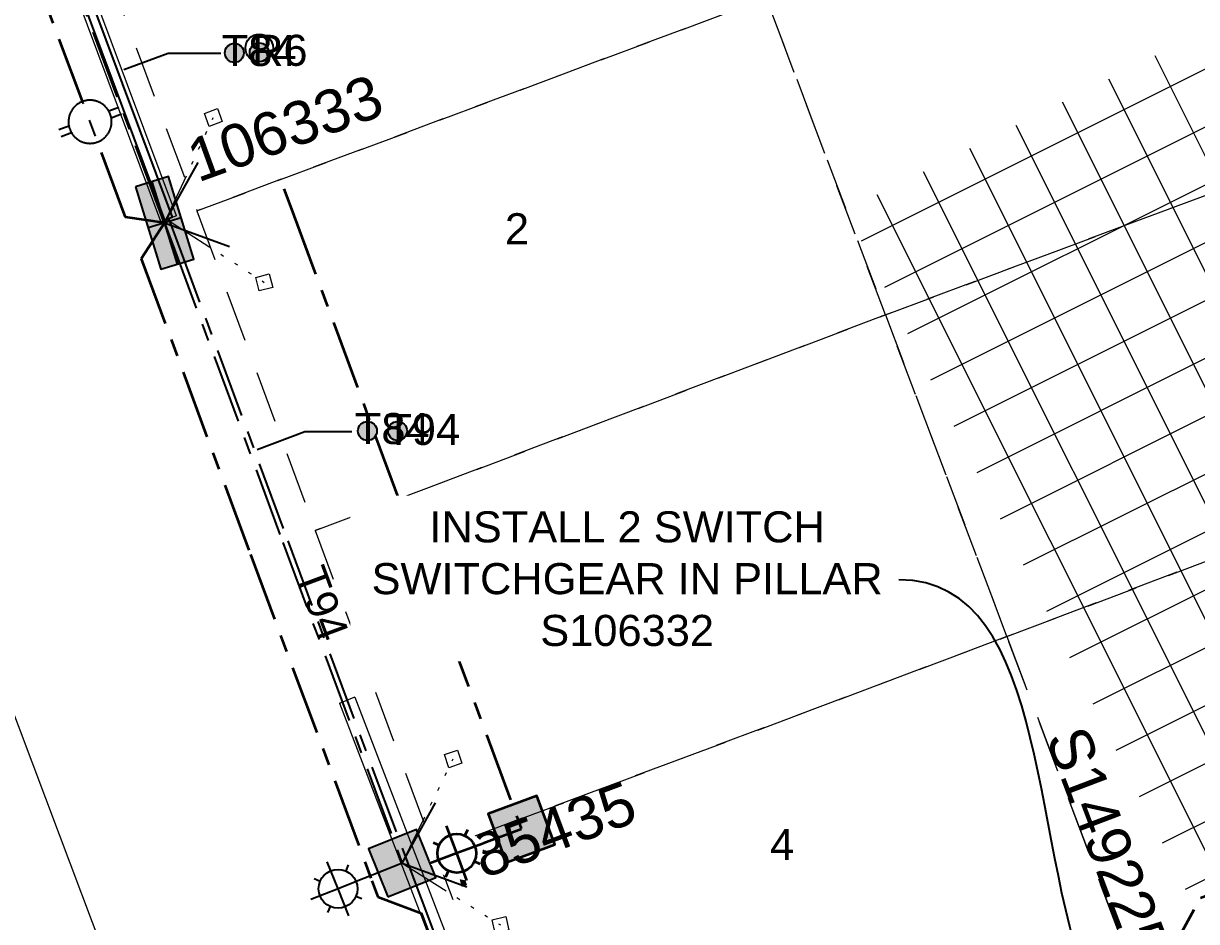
# Model space of a CAD drawing. Header units: metres. Extents: x 310735 to 311241, y 6267063 to 6267603.
# Drawn here: x 310865.8 to 310933.8, y 6267326.9 to 6267378.9 of the extents above; entities that cross this region are included whole.
import ezdxf
from ezdxf import colors
from ezdxf.entities.mleader import LeaderData, LeaderLine
from ezdxf.enums import TextEntityAlignment as Align
from ezdxf.math import Vec2, Vec3

# ---------------------------------------------------------------- set-up
doc = ezdxf.new("R2010")
doc.units = ezdxf.units.M
for name, pattern in [('Cable Exist UG', [7, 4, -1, 1, -1]), ('Dash', [5, 3, -2]), ('IE Trench LV', [6, 4, -2]), ('PHANTOMX2', [6.6, 3, -0.75, 0.2, -0.75, 0.2, -0.75, 0.2, -0.75])]:
    doc.linetypes.add(name, pattern=pattern)
doc.layers.get('0').update_dxf_attribs({"color": 6})
for name, color, linetype, lineweight in [('_User Dimensions', 140, 'Continuous', 13), ('_User Miscellaneous1', 30, 'Continuous', 13), ('_User_LV_Exist', 5, 'Continuous', 35), ('_User_SL_Exist', 4, 'Continuous', 35), ('Cadastre Developer_SP_EXT', 98, 'Continuous', 15), ('Cadastre Land Parcels_SP_EXT', 118, 'Continuous', 15), ('Mains_LV_EXT', 163, 'Continuous', 25), ('Mains_LV_SL_EXT', 135, 'Continuous', 25), ('Services_SP_EXT', 42, 'PHANTOMX2', 20)]:
    doc.layers.add(name, color=color, linetype=linetype, lineweight=lineweight)
doc.layers.add('_User Miscellaneous12', color=252, linetype='Continuous', lineweight=13, plot=False, transparency=0.5)
for name, color, linetype in [('Duct_SP_EXT', 30, 'Continuous'), ('Equip_LV_EXT', 7, 'Continuous'), ('Equip_SP_SL_EXT', 7, 'Continuous'), ('Notes_SP_MISC', 7, 'Continuous'), ('SupportsUG_SP_LV_EXT', 7, 'Continuous'), ('SupportsUG_SP_LV_NEW', 2, 'Continuous'), ('SupportsUG_SP_LV_SL_EXT', 7, 'Continuous'), ('Trench_SP_EXT', 7, 'Continuous')]:
    doc.layers.add(name, color=color, linetype=linetype)
doc.styles.add('COLUMN_LABEL', font='arial.ttf', dxfattribs={"height": 2})
doc.styles.add('iecARIAL', font='arial.ttf', dxfattribs={"height": 2})
doc.styles.add('POLE_LABEL', font='arial.ttf', dxfattribs={"height": 2})
doc.styles.add('SL_LABEL', font='arial.ttf', dxfattribs={"height": 2})
doc.styles.get("Standard").update_dxf_attribs({"font": 'arial.ttf'})
doc.dimstyles.new('1.8mm_1_1000', dxfattribs={"dimtxt": 1.8, "dimasz": 2, "dimexe": 1, "dimexo": 3, "dimgap": 0.5, "dimtad": 0, "dimtoh": 1, "dimlfac": -1, "dimzin": 12, "dimdsep": 46, "dimtxsty": 'Standard', "dimcen": 1, "dimclrd": 256, "dimclre": 256, "dimclrt": 256, "dimazin": 3, "dimtfac": 1, "dimtmove": 0, "dimatfit": 3, "dimfxl": 1, "dimtolj": 1, "dimtzin": 0, "dimlwd": -1, "dimlwe": -1, "dimarcsym": 0})

# ---------------------------------------------------------------- blocks, each defined once
blk = doc.blocks.new('*U492')
blk.add_hatch(color=256).paths.add_polyline_path([(1.645, -1.339), (1.339, 1.645), (-1.645, 1.339), (-1.339, -1.645)])
blk.add_lwpolyline([(1.339, 1.645), (-1.645, 1.339), (-1.339, -1.645), (1.645, -1.339)], close=True)
at = {"flags": 9}
for tag, p in [('NOTES', (-1.813, 2)), ('STREETNAME', (-1.813, 1.6)), ('LOCATION', (-1.813, 1.4)), ('SUBURB', (-1.813, 1.8)), ('OWNED_BY', (-1.813, 0.6)), ('LEGEND', (-1.813, 1.2)), ('USAGE', (-1.813, 1)), ('STATE', (-1.813, 0.8)), ('COLUMN_TYPE', (-1.813, 0.4))]:
    blk.add_attdef(tag, text='', height=0.2, rotation=180, dxfattribs=at).set_placement(p, align=Align.MIDDLE_LEFT)
at = {"flags": 1}
blk.add_attdef('Z', (-1.813, 2.351), '', height=0.2, rotation=180, dxfattribs=at)
at = {"flags": 9}
for tag, style, p in [('STRUCTURE_PLANT_NUMBER', 'POLE_LABEL', (-1.813, -0.031)), ('STREET_CODE', 'COLUMN_LABEL', (-1.813, 0.2))]:
    blk.add_attdef(tag, text='', height=0.2, rotation=180, dxfattribs=dict(at, style=style)).set_placement(p, align=Align.MIDDLE_LEFT)
at = {"style": 'COLUMN_LABEL', "width": 0.9, "flags": 8}
blk.add_attdef('ASSET_NUM', text='', height=2, rotation=270, dxfattribs=at).set_placement((2, -4), align=Align.MIDDLE_LEFT)
blk = doc.blocks.new('PILLAR_EXT')
blk.add_hatch(color=256).paths.add_polyline_path([(-2.5, 1), (-2.5, -1), (2.5, -1), (2.5, 1)])
for p, q in [((0, 1), (0, -1)), ((-2.5, 0), (2.5, 0))]:
    blk.add_line(p, q)
at = {"ltscale": 10}
blk.add_line((2.5, 0), (-2.5, 0), dxfattribs=at)
blk.add_lwpolyline([(-2.5, -1), (-1.25, -1), (1.25, -1), (2.5, -1), (2.5, 1), (-2.5, 1)], close=True)
at = {"width": 0.9, "flags": 8}
blk.add_attdef('ASSET_NUM', text='', height=2, rotation=90, dxfattribs=at).set_placement((-2, 4), align=Align.MIDDLE_LEFT)
for tag, p, flags in [('OWNED_BY', (0, -0.2), 9), ('STATE', (0, -0.4), 9), ('SUPPORT_TYPE', (0, -0.6), 9), ('USAGE', (0, -0.8), 9), ('LEGEND', (0, -1), 9), ('LOCATION', (0, -1.2), 9), ('NOTES', (0, -1.4), 9), ('STREETNAME', (0, -1.8), 9), ('SUBURB', (0, -2), 1), ('PARENT', (0, -1.6), 9)]:
    blk.add_attdef(tag, p, '', height=0.2, dxfattribs=dict(flags=flags))
blk = doc.blocks.new('DUCT_EXT')
blk.add_circle((0, 0.8), 0.8)
at = {"flags": 1}
blk.add_attdef('Z', (0, 0), '', height=0.2, dxfattribs=at)
at = {"flags": 9}
for tag, p in [('DUCT_CODE', (0, 0)), ('XSECT_TYPE', (0, -0.2)), ('STATE', (0, -0.6)), ('FB_REFERENCE', (0, -0.4)), ('NOTES', (0, -0.8))]:
    blk.add_attdef(tag, text='', height=0.2, dxfattribs=at).set_placement(p, align=Align.MIDDLE_LEFT)
blk = doc.blocks.new('*U491')
at = {"flags": 9}
for tag, p in [('LRATECODE', (-7.4, 0)), ('LOUTREACHVOCAB', (-7.2, 0)), ('LOUTREACH', (-7, 0)), ('LANTNUMBER', (-6.6, 0)), ('LNEW', (-6.4, 0)), ('LMASTVOCAB', (-6.2, 0)), ('LMAST', (-6, 0)), ('LLAMPVOCAB', (-5.8, 0)), ('OWNED_BY', (-1.8, 0)), ('ORIENTATION', (-1.6, 0)), ('OPERATING_VOLTAGE', (-1.4, 0)), ('NO_PHASES', (-1.2, 0)), ('LANTERN_TYPE', (-1, 0)), ('LANTERN_PURPOSE', (-0.8, 0)), ('CONTROL_TYPE', (-0.6, 0)), ('CONSTRUCTED_VOLTAGE', (-0.4, 0))]:
    blk.add_attdef(tag, text='', height=0.001, rotation=270, dxfattribs=at).set_placement(p, align=Align.MIDDLE_LEFT)
at = {"style": 'SL_LABEL', "flags": 9}
blk.add_attdef('STREET_CODE', text='', height=0.001, rotation=270, dxfattribs=at).set_placement((0.001, 0), align=Align.MIDDLE_LEFT)
at = {"flags": 1}
blk.add_attdef('Z', (0, 0), '', height=0.001, rotation=270, dxfattribs=at)
at = {"width": 0.9}
blk.add_attdef('LNUMBER', text='', height=1, rotation=201.74583, dxfattribs=at).set_placement((-6.872, -1.665), align=Align.MIDDLE_LEFT)
at = {"flags": 9}
for tag, p in [('LREMOVE', (0, -7.6)), ('LREPLACE', (0, -7.8)), ('LTYPE', (0, -8)), ('LTYPEVOCAB', (0, -8.2)), ('LEGEND', (0, -8.4)), ('SUBURB', (0, -8.6)), ('STREETNAME', (0, -8.8)), ('LOCATION', (0, -9)), ('NOTES', (0, -9.2)), ('MAINTAINED_BY', (0, -9.863))]:
    blk.add_attdef(tag, text='', height=0.001, dxfattribs=at).set_placement(p, align=Align.MIDDLE_LEFT)
blk.add_attdef('OPERATED_BY', (0, -9.607), '', height=0.001, dxfattribs=at)
blk.add_wipeout([(-5.283, -2.107), (-5.093, -0.89), (-4.341, 0.085), (-3.123, -0.104), (-2.148, -0.857), (-2.337, -2.074), (-3.09, -3.049), (-4.308, -2.86)])
for p, q in [((-3.715, -1.482), (-4.341, 0.085)), ((0, 0), (-3.715, -1.482)), ((-3.123, -0.104), (-3.271, -0.448)), ((-5.093, -0.89), (-4.749, -1.038)), ((-3.715, -1.482), (-5.283, -2.107)), ((-3.09, -3.049), (-3.715, -1.482)), ((-2.337, -2.074), (-2.682, -1.926)), ((-4.308, -2.86), (-4.16, -2.516))]:
    blk.add_line(p, q)
blk.add_circle((-3.715, -1.482), 1.125)
for tag, p in [('LLAMP', (-5.6, 0)), ('LEXIST', (-5.4, 0)), ('LCHARGE3PERCENT', (-5.2, 0)), ('LCHARGE3', (-5, 0)), ('LCHARGE2PERCENT', (-4.8, 0)), ('LCHARGE2', (-4.6, 0)), ('LCHARGE1PERCENT', (-4.4, 0)), ('LCHARGE1', (-4.2, 0)), ('LCATEGORY', (-4, 0)), ('LBRACKETVOCAB', (-3.8, 0)), ('LBRACKET', (-3.6, 0)), ('LKINGHEIGHT', (-3.4, 0)), ('CREPLACE', (-3.2, 0)), ('CREMOVE', (-3, 0)), ('CNUMBER', (-2.8, 0)), ('CNEW', (-2.6, 0)), ('CEXIST', (-2.4, 0)), ('USAGE', (-2.2, 0)), ('STATE', (-2, 0))]:
    blk.add_attdef(tag, text='', height=0.001, rotation=270, dxfattribs=at).set_placement(p, align=Align.MIDDLE_LEFT)
blk = doc.blocks.new('CCP_EXT')
at = {"flags": 9}
for tag, p in [('USAGE', (0, -1.2)), ('LEGEND', (0, -1.4)), ('STATE', (0, -1.8)), ('LIFE_SUPPORT', (0, -1.6)), ('NOTES', (0, -2))]:
    blk.add_attdef(tag, text='', height=0.2, dxfattribs=at).set_placement(p, align=Align.MIDDLE_LEFT)
blk.add_wipeout([(0, 0.566), (0.566, 0), (0, -0.566), (-0.566, 0)])
blk.add_lwpolyline([(-0.566, 0), (0, 0.566), (0.566, 0), (0, -0.566), (-0.566, 0)])
at = {"flags": 1}
blk.add_attdef('Z', (0, 0), '', height=0.2, dxfattribs=at)
at = {"flags": 9}
for tag, p in [('CCP_TYPE', (0, 0)), ('OPERATING_VOLTAGE', (0, -0.6)), ('CONSTRUCTED_VOLTAGE', (0, -0.2)), ('NO_PHASES', (0, -0.4)), ('ORIENTATION', (0, -0.8)), ('OWNED_BY', (0, -1))]:
    blk.add_attdef(tag, text='', height=0.2, dxfattribs=at).set_placement(p, align=Align.MIDDLE_LEFT)
blk = doc.blocks.new('LV_UG_LINKS_OPEN_EXT')
at = {"layer": 'Equip_LV_EXT'}
for tag, height, flags, p in [('CONSTRUCTED_VOLTAGE', 0.167, 9, (3.167, -1.833)), ('NO_PHASES', 0.167, 9, (3.167, -2)), ('OPERATING_VOLTAGE', 0.2, 9, (3, -2.6)), ('ORIENTATION', 0.2, 9, (3, -2.8)), ('STATE', 0.2, 9, (3, -3)), ('SWITCH_TYPE', 0.2, 9, (3, -3.2)), ('USAGE', 0.2, 9, (3, -3.4)), ('OWNED_BY', 0.2, 9, (3, -3.8)), ('OPERATED_BY', 0.2, 9, (3, -4)), ('NOTES', 0.2, 9, (3, -3.6)), ('TYPE', 0.2, 9, (3, -4.6)), ('Z', 0.2, 1, (3, -4.8)), ('MAINTAINED_BY', 0.2, 9, (3, -4.2)), ('NUMBER_OF_PHASES', 0.2, 9, (3, -4.4))]:
    blk.add_attdef(tag, text='', height=height, dxfattribs=dict(at, flags=flags)).set_placement(p, align=Align.MIDDLE_LEFT)
blk.add_wipeout([(4, 1.25), (3.969, 1.25), (3.939, 1.248), (3.908, 1.247), (3.877, 1.244), (3.847, 1.241), (3.817, 1.236), (3.786, 1.232), (3.756, 1.226), (3.726, 1.22), (3.696, 1.213), (3.667, 1.205), (3.637, 1.196), (3.608, 1.187), (3.579, 1.177), (3.55, 1.166), (3.522, 1.155), (3.493, 1.143), (3.466, 1.13), (3.438, 1.117), (3.411, 1.102), (3.384, 1.088), (3.357, 1.072), (3.331, 1.056), (3.306, 1.039), (3.28, 1.022), (3.255, 1.004), (3.231, 0.985), (3.207, 0.966), (3.184, 0.947), (3.161, 0.926), (3.138, 0.905), (3.116, 0.884), (3.095, 0.862), (3.074, 0.839), (3.053, 0.816), (3.034, 0.793), (3.015, 0.769), (2.996, 0.745), (2.978, 0.72), (2.961, 0.694), (2.944, 0.669), (2.928, 0.643), (2.912, 0.616), (2.898, 0.589), (2.883, 0.562), (2.87, 0.534), (2.857, 0.507), (2.845, 0.478), (2.834, 0.45), (2.823, 0.421), (2.813, 0.392), (2.804, 0.363), (2.795, 0.333), (2.787, 0.304), (2.78, 0.274), (2.774, 0.244), (2.768, 0.214), (2.764, 0.183), (2.759, 0.153), (2.756, 0.123), (2.753, 0.092), (2.752, 0.061), (2.75, 0.031), (2.75, 0), (2.75, -0.031), (2.752, -0.061), (2.753, -0.092), (2.756, -0.123), (2.759, -0.153), (2.764, -0.183), (2.768, -0.214), (2.774, -0.244), (2.78, -0.274), (2.787, -0.304), (2.795, -0.333), (2.804, -0.363), (2.813, -0.392), (2.823, -0.421), (2.834, -0.45), (2.845, -0.478), (2.857, -0.507), (2.87, -0.534), (2.883, -0.562), (2.898, -0.589), (2.912, -0.616), (2.928, -0.643), (2.944, -0.669), (2.961, -0.694), (2.978, -0.72), (2.996, -0.745), (3.015, -0.769), (3.034, -0.793), (3.053, -0.816), (3.074, -0.839), (3.095, -0.862), (3.116, -0.884), (3.138, -0.905), (3.161, -0.926), (3.184, -0.947), (3.207, -0.966), (3.231, -0.985), (3.255, -1.004), (3.28, -1.022), (3.306, -1.039), (3.331, -1.056), (3.357, -1.072), (3.384, -1.088), (3.411, -1.102), (3.438, -1.117), (3.466, -1.13), (3.493, -1.143), (3.522, -1.155), (3.55, -1.166), (3.579, -1.177), (3.608, -1.187), (3.637, -1.196), (3.667, -1.205), (3.696, -1.213), (3.726, -1.22), (3.756, -1.226), (3.786, -1.232), (3.817, -1.236), (3.847, -1.241), (3.877, -1.244), (3.908, -1.247), (3.939, -1.248), (3.969, -1.25), (4, -1.25), (4.031, -1.25), (4.061, -1.248), (4.092, -1.247), (4.123, -1.244), (4.153, -1.241), (4.183, -1.236), (4.214, -1.232), (4.244, -1.226), (4.274, -1.22), (4.304, -1.213), (4.333, -1.205), (4.363, -1.196), (4.392, -1.187), (4.421, -1.177), (4.45, -1.166), (4.478, -1.155), (4.507, -1.143), (4.534, -1.13), (4.562, -1.117), (4.589, -1.102), (4.616, -1.088), (4.643, -1.072), (4.669, -1.056), (4.694, -1.039), (4.72, -1.022), (4.745, -1.004), (4.769, -0.985), (4.793, -0.966), (4.816, -0.947), (4.839, -0.926), (4.862, -0.905), (4.884, -0.884), (4.905, -0.862), (4.926, -0.839), (4.947, -0.816), (4.966, -0.793), (4.985, -0.769), (5.004, -0.745), (5.022, -0.72), (5.039, -0.694), (5.056, -0.669), (5.072, -0.643), (5.088, -0.616), (5.102, -0.589), (5.117, -0.562), (5.13, -0.534), (5.143, -0.507), (5.155, -0.478), (5.166, -0.45), (5.177, -0.421), (5.187, -0.392), (5.196, -0.363), (5.205, -0.333), (5.213, -0.304), (5.22, -0.274), (5.226, -0.244), (5.232, -0.214), (5.236, -0.183), (5.241, -0.153), (5.244, -0.123), (5.247, -0.092), (5.248, -0.061), (5.25, -0.031), (5.25, 0), (5.25, 0.031), (5.248, 0.061), (5.247, 0.092), (5.244, 0.123), (5.241, 0.153), (5.236, 0.183), (5.232, 0.214), (5.226, 0.244), (5.22, 0.274), (5.213, 0.304), (5.205, 0.333), (5.196, 0.363), (5.187, 0.392), (5.177, 0.421), (5.166, 0.45), (5.155, 0.478), (5.143, 0.507), (5.13, 0.534), (5.117, 0.562), (5.102, 0.589), (5.088, 0.616), (5.072, 0.643), (5.056, 0.669), (5.039, 0.694), (5.022, 0.72), (5.004, 0.745), (4.985, 0.769), (4.966, 0.793), (4.947, 0.816), (4.926, 0.839), (4.905, 0.862), (4.884, 0.884), (4.862, 0.905), (4.839, 0.926), (4.816, 0.947), (4.793, 0.966), (4.769, 0.985), (4.745, 1.004), (4.72, 1.022), (4.694, 1.039), (4.669, 1.056), (4.643, 1.072), (4.616, 1.088), (4.589, 1.102), (4.562, 1.117), (4.534, 1.13), (4.507, 1.143), (4.478, 1.155), (4.45, 1.166), (4.421, 1.177), (4.392, 1.187), (4.363, 1.196), (4.333, 1.205), (4.304, 1.213), (4.274, 1.22), (4.244, 1.226), (4.214, 1.232), (4.183, 1.236), (4.153, 1.241), (4.123, 1.244), (4.092, 1.247), (4.061, 1.248), (4.031, 1.25)]).dxf.layer = 'Equip_LV_EXT'
for p, q in [((3.792, 1.863), (3.792, 1.232)), ((4.208, 1.863), (4.208, 1.232)), ((3.792, -1.232), (3.792, -1.863)), ((4.208, -1.232), (4.208, -1.863))]:
    blk.add_line(p, q, dxfattribs=at)
at = {"layer": 'Equip_LV_EXT', "flags": 128}
blk.add_lwpolyline([(4, 1.25), (3.969, 1.25), (3.939, 1.248), (3.908, 1.247), (3.877, 1.244), (3.847, 1.241), (3.817, 1.236), (3.786, 1.232), (3.756, 1.226), (3.726, 1.22), (3.696, 1.213), (3.667, 1.205), (3.637, 1.196), (3.608, 1.187), (3.579, 1.177), (3.55, 1.166), (3.522, 1.155), (3.493, 1.143), (3.466, 1.13), (3.438, 1.117), (3.411, 1.102), (3.384, 1.088), (3.357, 1.072), (3.331, 1.056), (3.306, 1.039), (3.28, 1.022), (3.255, 1.004), (3.231, 0.985), (3.207, 0.966), (3.184, 0.947), (3.161, 0.926), (3.138, 0.905), (3.116, 0.884), (3.095, 0.862), (3.074, 0.839), (3.053, 0.816), (3.034, 0.793), (3.015, 0.769), (2.996, 0.745), (2.978, 0.72), (2.961, 0.694), (2.944, 0.669), (2.928, 0.643), (2.912, 0.616), (2.898, 0.589), (2.883, 0.562), (2.87, 0.534), (2.857, 0.507), (2.845, 0.478), (2.834, 0.45), (2.823, 0.421), (2.813, 0.392), (2.804, 0.363), (2.795, 0.333), (2.787, 0.304), (2.78, 0.274), (2.774, 0.244), (2.768, 0.214), (2.764, 0.183), (2.759, 0.153), (2.756, 0.123), (2.753, 0.092), (2.752, 0.061), (2.75, 0.031), (2.75, 0), (2.75, -0.031), (2.752, -0.061), (2.753, -0.092), (2.756, -0.123), (2.759, -0.153), (2.764, -0.183), (2.768, -0.214), (2.774, -0.244), (2.78, -0.274), (2.787, -0.304), (2.795, -0.333), (2.804, -0.363), (2.813, -0.392), (2.823, -0.421), (2.834, -0.45), (2.845, -0.478), (2.857, -0.507), (2.87, -0.534), (2.883, -0.562), (2.898, -0.589), (2.912, -0.616), (2.928, -0.643), (2.944, -0.669), (2.961, -0.694), (2.978, -0.72), (2.996, -0.745), (3.015, -0.769), (3.034, -0.793), (3.053, -0.816), (3.074, -0.839), (3.095, -0.862), (3.116, -0.884), (3.138, -0.905), (3.161, -0.926), (3.184, -0.947), (3.207, -0.966), (3.231, -0.985), (3.255, -1.004), (3.28, -1.022), (3.306, -1.039), (3.331, -1.056), (3.357, -1.072), (3.384, -1.088), (3.411, -1.102), (3.438, -1.117), (3.466, -1.13), (3.493, -1.143), (3.522, -1.155), (3.55, -1.166), (3.579, -1.177), (3.608, -1.187), (3.637, -1.196), (3.667, -1.205), (3.696, -1.213), (3.726, -1.22), (3.756, -1.226), (3.786, -1.232), (3.817, -1.236), (3.847, -1.241), (3.877, -1.244), (3.908, -1.247), (3.939, -1.248), (3.969, -1.25), (4, -1.25), (4.031, -1.25), (4.061, -1.248), (4.092, -1.247), (4.123, -1.244), (4.153, -1.241), (4.183, -1.236), (4.214, -1.232), (4.244, -1.226), (4.274, -1.22), (4.304, -1.213), (4.333, -1.205), (4.363, -1.196), (4.392, -1.187), (4.421, -1.177), (4.45, -1.166), (4.478, -1.155), (4.507, -1.143), (4.534, -1.13), (4.562, -1.117), (4.589, -1.102), (4.616, -1.088), (4.643, -1.072), (4.669, -1.056), (4.694, -1.039), (4.72, -1.022), (4.745, -1.004), (4.769, -0.985), (4.793, -0.966), (4.816, -0.947), (4.839, -0.926), (4.862, -0.905), (4.884, -0.884), (4.905, -0.862), (4.926, -0.839), (4.947, -0.816), (4.966, -0.793), (4.985, -0.769), (5.004, -0.745), (5.022, -0.72), (5.039, -0.694), (5.056, -0.669), (5.072, -0.643), (5.088, -0.616), (5.102, -0.589), (5.117, -0.562), (5.13, -0.534), (5.143, -0.507), (5.155, -0.478), (5.166, -0.45), (5.177, -0.421), (5.187, -0.392), (5.196, -0.363), (5.205, -0.333), (5.213, -0.304), (5.22, -0.274), (5.226, -0.244), (5.232, -0.214), (5.236, -0.183), (5.241, -0.153), (5.244, -0.123), (5.247, -0.092), (5.248, -0.061), (5.25, -0.031), (5.25, 0), (5.25, 0.031), (5.248, 0.061), (5.247, 0.092), (5.244, 0.123), (5.241, 0.153), (5.236, 0.183), (5.232, 0.214), (5.226, 0.244), (5.22, 0.274), (5.213, 0.304), (5.205, 0.333), (5.196, 0.363), (5.187, 0.392), (5.177, 0.421), (5.166, 0.45), (5.155, 0.478), (5.143, 0.507), (5.13, 0.534), (5.117, 0.562), (5.102, 0.589), (5.088, 0.616), (5.072, 0.643), (5.056, 0.669), (5.039, 0.694), (5.022, 0.72), (5.004, 0.745), (4.985, 0.769), (4.966, 0.793), (4.947, 0.816), (4.926, 0.839), (4.905, 0.862), (4.884, 0.884), (4.862, 0.905), (4.839, 0.926), (4.816, 0.947), (4.793, 0.966), (4.769, 0.985), (4.745, 1.004), (4.72, 1.022), (4.694, 1.039), (4.669, 1.056), (4.643, 1.072), (4.616, 1.088), (4.589, 1.102), (4.562, 1.117), (4.534, 1.13), (4.507, 1.143), (4.478, 1.155), (4.45, 1.166), (4.421, 1.177), (4.392, 1.187), (4.363, 1.196), (4.333, 1.205), (4.304, 1.213), (4.274, 1.22), (4.244, 1.226), (4.214, 1.232), (4.183, 1.236), (4.153, 1.241), (4.123, 1.244), (4.092, 1.247), (4.061, 1.248), (4.031, 1.25)], close=True, dxfattribs=at)
at = {"layer": 'Equip_LV_EXT', "flags": 9}
blk.add_attdef('ACTUAL_STATUS', text='', height=0.167, dxfattribs=at).set_placement((3.167, -1.667), align=Align.MIDDLE_LEFT)
blk = doc.blocks.new('CABLE_LARGE_EXT')
h = blk.add_hatch(color=256)
edge = h.paths.add_edge_path()
edge.add_arc((0, 0.55), 0.55, 0, 360)
blk.add_circle((0, 0.55), 0.55)
at = {"flags": 1}
blk.add_attdef('Z', (0, 0), '', height=0.2, dxfattribs=at)
at = {"flags": 9}
for tag, p in [('COND_CODE', (0, 0)), ('XSECT_SIZE', (0, -0.6)), ('STATE', (0, -0.4)), ('FB_REFERENCE', (0, -0.2)), ('NOTES', (0, -0.8))]:
    blk.add_attdef(tag, text='', height=0.2, dxfattribs=at).set_placement(p, align=Align.MIDDLE_LEFT)
blk = doc.blocks.new('SUB GRID')
at = {"transparency": 33554559}
for p, q in [((-48, 50), (-48, -50)), ((-45, 50), (-45, -50)), ((-42, 50), (-42, -50)), ((-39, 50), (-39, -50)), ((-36, 50), (-36, -50)), ((-33, 50), (-33, -50)), ((-30, 50), (-30, -50)), ((-50, 48), (50, 48)), ((-50, 45), (50, 45)), ((-50, 42), (50, 42)), ((-50, 39), (50, 39)), ((-50, 36), (50, 36)), ((-50, 33), (50, 33)), ((-50, 30), (50, 30)), ((-50, 27), (50, 27)), ((-50, 24), (50, 24)), ((-50, 21), (50, 21)), ((-50, 18), (50, 18)), ((-50, 15), (50, 15)), ((-50, 12), (50, 12)), ((-50, 9), (50, 9)), ((-50, 6), (50, 6))]:
    blk.add_line(p, q, dxfattribs=at)
blk = doc.blocks.new('*U371')
blk.add_hatch(color=256).paths.add_polyline_path([(1.613, -1.378), (1.378, 1.613), (-1.613, 1.378), (-1.378, -1.613)])
blk.add_lwpolyline([(1.378, 1.613), (-1.613, 1.378), (-1.378, -1.613), (1.613, -1.378)], close=True)
at = {"flags": 9}
for tag, p in [('NOTES', (-1.813, 2)), ('STREETNAME', (-1.813, 1.6)), ('LOCATION', (-1.813, 1.4)), ('SUBURB', (-1.813, 1.8)), ('OWNED_BY', (-1.813, 0.6)), ('LEGEND', (-1.813, 1.2)), ('USAGE', (-1.813, 1)), ('STATE', (-1.813, 0.8)), ('COLUMN_TYPE', (-1.813, 0.4))]:
    blk.add_attdef(tag, text='', height=0.2, rotation=180, dxfattribs=at).set_placement(p, align=Align.MIDDLE_LEFT)
at = {"flags": 1}
blk.add_attdef('Z', (-1.813, 2.351), '', height=0.2, rotation=180, dxfattribs=at)
at = {"flags": 9}
for tag, style, p in [('STRUCTURE_PLANT_NUMBER', 'POLE_LABEL', (-1.813, -0.031)), ('STREET_CODE', 'COLUMN_LABEL', (-1.813, 0.2))]:
    blk.add_attdef(tag, text='', height=0.2, rotation=180, dxfattribs=dict(at, style=style)).set_placement(p, align=Align.MIDDLE_LEFT)
at = {"style": 'COLUMN_LABEL', "width": 0.9, "flags": 8}
blk.add_attdef('ASSET_NUM', text='', height=2, rotation=270, dxfattribs=at).set_placement((2, -4), align=Align.MIDDLE_LEFT)
blk = doc.blocks.new('*U370')
at = {"flags": 9}
for tag, p in [('LRATECODE', (-7.4, 0)), ('LOUTREACHVOCAB', (-7.2, 0)), ('LOUTREACH', (-7, 0)), ('LANTNUMBER', (-6.6, 0)), ('LNEW', (-6.4, 0)), ('LMASTVOCAB', (-6.2, 0)), ('LMAST', (-6, 0)), ('LLAMPVOCAB', (-5.8, 0)), ('OWNED_BY', (-1.8, 0)), ('ORIENTATION', (-1.6, 0)), ('OPERATING_VOLTAGE', (-1.4, 0)), ('NO_PHASES', (-1.2, 0)), ('LANTERN_TYPE', (-1, 0)), ('LANTERN_PURPOSE', (-0.8, 0)), ('CONTROL_TYPE', (-0.6, 0)), ('CONSTRUCTED_VOLTAGE', (-0.4, 0))]:
    blk.add_attdef(tag, text='', height=0.001, rotation=270, dxfattribs=at).set_placement(p, align=Align.MIDDLE_LEFT)
at = {"style": 'SL_LABEL', "flags": 9}
blk.add_attdef('STREET_CODE', text='', height=0.001, rotation=270, dxfattribs=at).set_placement((0.001, 0), align=Align.MIDDLE_LEFT)
at = {"flags": 1}
blk.add_attdef('Z', (0, 0), '', height=0.001, rotation=270, dxfattribs=at)
at = {"width": 0.9}
blk.add_attdef('LNUMBER', text='', height=1, rotation=200.38785, dxfattribs=at).set_placement((-6.91, -1.501), align=Align.MIDDLE_LEFT)
at = {"flags": 9}
for tag, p in [('LREMOVE', (0, -7.6)), ('LREPLACE', (0, -7.8)), ('LTYPE', (0, -8)), ('LTYPEVOCAB', (0, -8.2)), ('LEGEND', (0, -8.4)), ('SUBURB', (0, -8.6)), ('STREETNAME', (0, -8.8)), ('LOCATION', (0, -9)), ('NOTES', (0, -9.2)), ('MAINTAINED_BY', (0, -9.863))]:
    blk.add_attdef(tag, text='', height=0.001, dxfattribs=at).set_placement(p, align=Align.MIDDLE_LEFT)
blk.add_attdef('OPERATED_BY', (0, -9.607), '', height=0.001, dxfattribs=at)
blk.add_wipeout([(-5.331, -1.981), (-5.113, -0.769), (-4.337, 0.188), (-3.125, -0.03), (-2.168, -0.805), (-2.386, -2.018), (-3.162, -2.975), (-4.374, -2.757)])
for p, q in [((-3.749, -1.393), (-4.337, 0.188)), ((0, 0), (-3.749, -1.393)), ((-3.125, -0.03), (-3.281, -0.371)), ((-5.113, -0.769), (-4.772, -0.925)), ((-3.749, -1.393), (-5.331, -1.981)), ((-3.162, -2.975), (-3.749, -1.393)), ((-2.386, -2.018), (-2.727, -1.862)), ((-4.374, -2.757), (-4.218, -2.416))]:
    blk.add_line(p, q)
blk.add_circle((-3.749, -1.393), 1.125)
for tag, p in [('LLAMP', (-5.6, 0)), ('LEXIST', (-5.4, 0)), ('LCHARGE3PERCENT', (-5.2, 0)), ('LCHARGE3', (-5, 0)), ('LCHARGE2PERCENT', (-4.8, 0)), ('LCHARGE2', (-4.6, 0)), ('LCHARGE1PERCENT', (-4.4, 0)), ('LCHARGE1', (-4.2, 0)), ('LCATEGORY', (-4, 0)), ('LBRACKETVOCAB', (-3.8, 0)), ('LBRACKET', (-3.6, 0)), ('LKINGHEIGHT', (-3.4, 0)), ('CREPLACE', (-3.2, 0)), ('CREMOVE', (-3, 0)), ('CNUMBER', (-2.8, 0)), ('CNEW', (-2.6, 0)), ('CEXIST', (-2.4, 0)), ('USAGE', (-2.2, 0)), ('STATE', (-2, 0))]:
    blk.add_attdef(tag, text='', height=0.001, rotation=270, dxfattribs=at).set_placement(p, align=Align.MIDDLE_LEFT)
blk = doc.blocks.new('*D420')
at = {"layer": '_User Dimensions', "transparency": 16777216}
for p, q in [((310946.976, 6267330.851), (310947.143, 6267330.405)), ((310945.622, 6267328.767), (310942.236, 6267327.497)), ((310932.404, 6267323.808), (310935.789, 6267325.078)), ((310930.013, 6267324.487), (310930.18, 6267324.042))]:
    blk.add_line(p, q, dxfattribs=at)
at = {"layer": '_User Dimensions', "linetype": 'IE Trench LV', "transparency": 16777216}
for points in [[(310945.505, 6267329.079), (310945.739, 6267328.455), (310947.494, 6267329.469)], [(310932.286, 6267324.12), (310932.521, 6267323.496), (310930.531, 6267323.105)]]:
    blk.add_solid(points, dxfattribs=at)
at = {"layer": '_User Dimensions', "linetype": 'IE Trench LV', "transparency": 16777216, "insert": (310939.013, 6267326.287), "char_height": 1.8, "attachment_point": 5, "rotation": 20.56391}
blk.add_mtext('\\A1;18.12', dxfattribs=at)
blk = doc.blocks.new('*U528')
for p, q in [((-2.342, -0.876), (2.342, 0.876)), ((0.35, -0.937), (-0.35, 0.937))]:
    blk.add_line(p, q)
at = {"style": 'iecARIAL', "width": 0.9, "flags": 8}
blk.add_attdef('ASSET_NUM', text='', height=2, dxfattribs=at).set_placement((4, 2), align=Align.MIDDLE_LEFT)
for tag, p, flags in [('SUBURB', (-2, 0), 1), ('STREETNAME', (-1.8, 0), 9), ('PARENT', (-1.6, 0), 9), ('NOTES', (-1.4, 0), 9), ('LOCATION', (-1.2, 0), 9), ('LEGEND', (-1, 0), 9), ('USAGE', (-0.8, 0), 9), ('SUPPORT_TYPE', (-0.6, 0), 9), ('STATE', (-0.4, 0), 9), ('OWNED_BY', (-0.2, 0), 9)]:
    blk.add_attdef(tag, p, '', height=0.2, rotation=270, dxfattribs=dict(flags=flags))
blk.add_wipeout([(-2.692, 0.061), (1.991, 1.812), (2.692, -0.061), (-1.991, -1.812)])
at = {"ltscale": 10}
h = blk.add_hatch(color=256, dxfattribs=at)
h.dxf.hatch_style = 1
h.paths.add_polyline_path([(0.35, -0.937), (-0.35, 0.937), (1.991, 1.812), (2.692, -0.061)])
blk.add_lwpolyline([(-1.991, -1.812), (1.521, -0.499), (-0.821, -1.374), (2.692, -0.061), (1.991, 1.812), (-2.692, 0.061)], close=True)
blk.add_lwpolyline([(0.35, -0.937), (-0.35, 0.937), (1.991, 1.812), (2.692, -0.061)], close=True, dxfattribs=at)

msp = doc.modelspace()

# ---------------------------------------------------------------- linework, layer by layer
at = {"layer": '_User Miscellaneous1'}
for p, q in [((310874.707, 6267367.8), (310869.427, 6267381.946)), ((310873.807, 6267367.464), (310868.484, 6267381.727)), ((310873.807, 6267367.464), (310874.257, 6267367.632)), ((310874.707, 6267367.8), (310874.257, 6267367.632)), ((310884.154, 6267339.556), (310884.602, 6267339.728)), ((310885.05, 6267339.901), (310884.602, 6267339.728))]:
    msp.add_line(p, q, dxfattribs=at)
at = {"layer": '_User_LV_Exist', "linetype": 'Cable Exist UG'}
msp.add_lwpolyline([(310874.026, 6267367.392), (310871.766, 6267367.728), (310871.766, 6267367.728), (310866.696, 6267381.311), (310865.969, 6267388.586), (310868.102, 6267390.259), (310869.426, 6267391.446), (310869.426, 6267391.446), (310870.703, 6267394.322), (310873.017, 6267395.978), (310877.916, 6267397.929), (310877.916, 6267397.929, -0.016826), (310881.828, 6267399.327), (310881.828, 6267399.327), (310882.7, 6267400.45)], format="xyb", dxfattribs=at)
for points in [[(310874.026, 6267367.392), (310873.751, 6267368.131), (310873.751, 6267368.131), (310868.661, 6267381.768), (310868.1, 6267387.374)], [(310874.026, 6267367.392), (310872.662, 6267365.315), (310872.662, 6267365.315), (310879.005, 6267348.177), (310886.039, 6267329.27), (310886.389, 6267328.341), (310888.886, 6267327.391), (310888.886, 6267327.391), (310894.6, 6267312.253), (310901.18, 6267309.543), (310901.504, 6267308.483), (310901.504, 6267308.483), (310929.484, 6267318.835)]]:
    msp.add_lwpolyline(points, dxfattribs=at)
at = {"layer": '_User_SL_Exist', "linetype": 'Cable Exist UG'}
for points in [[(310880.939, 6267369.361), (310881.376, 6267368.179), (310881.376, 6267368.179), (310887.793, 6267350.841), (310894.691, 6267332.297)], [(310932.876, 6267321.217), (310931.763, 6267324.1), (310934.052, 6267328.275), (310944.258, 6267332.156), (310944.258, 6267332.156), (310957.346, 6267337.134)]]:
    msp.add_lwpolyline(points, dxfattribs=at)
at = {"layer": 'Cadastre Developer_SP_EXT', "linetype": 'Dash'}
for points in [[(310908.892, 6267380.408), (310915.8, 6267362.06), (310949.082, 6267374.498), (310942.175, 6267392.798), (310908.892, 6267380.408)], [(310949.086, 6267374.485), (310915.8, 6267362.06), (310922.839, 6267343.419), (310956.066, 6267355.994), (310949.086, 6267374.485)], [(310922.839, 6267343.419), (310931.095, 6267321.602), (310959.696, 6267332.478), (310962.577, 6267338.873), (310956.066, 6267355.994), (310922.839, 6267343.419)]]:
    msp.add_lwpolyline(points, close=True, dxfattribs=at)
at = {"layer": 'Cadastre Land Parcels_SP_EXT', "linetype": 'Continuous'}
msp.add_lwpolyline([(310867.943, 6267331.936), (310847.889, 6267385.209), (310740.718, 6267344.939), (310734.93, 6267342.68), (310739.931, 6267329.404), (310773.088, 6267241.368), (310831.515, 6267086.24), (310836.202, 6267073.799), (310949.122, 6267116.328), (310915.896, 6267204.517), (310881.889, 6267294.886), (310867.943, 6267331.936)], close=True, dxfattribs=at)
at = {"layer": 'Duct_SP_EXT'}
for p in [(310874.032, 6267367.548), (310874.482, 6267367.716)]:
    msp.add_line(p, (310874.257, 6267367.632), dxfattribs=at)
for points in [[(310877.286, 6267377.214), (310874.235, 6267377.214), (310871.671, 6267376.257)], [(310884.867, 6267355.279), (310882.159, 6267355.279), (310879.396, 6267354.244)]]:
    msp.add_lwpolyline(points, dxfattribs=at)
at = {"layer": 'Trench_SP_EXT', "linetype": 'Cable Exist UG'}
for points in [[(310874.026, 6267367.392), (310876.256, 6267371.427)], [(310874.026, 6267367.392), (310878.354, 6267365.806)]]:
    msp.add_lwpolyline(points, dxfattribs=at)

# ---------------------------------------------------------------- block references
at = {"layer": '_User Miscellaneous12', "rotation": 26.56505116943415}
msp.add_blockref('SUB GRID', (310980.598, 6267345.781), dxfattribs=at)
at = {"layer": '_User_SL_Exist', "rotation": 195.8937264823242}
msp.add_blockref('*U371', (310894.704, 6267332.258), dxfattribs=at)
at = {"layer": 'Duct_SP_EXT'}
for name, p in [('CABLE_LARGE_EXT', (310878.067, 6267376.689)), ('DUCT_EXT', (310879.509, 6267376.726)), ('CABLE_LARGE_EXT', (310879.509, 6267376.726)), ('CABLE_LARGE_EXT', (310885.778, 6267354.785)), ('CABLE_LARGE_EXT', (310887.525, 6267354.785))]:
    msp.add_blockref(name, p, dxfattribs=at)

# ---------------------------------------------------------------- texts
at = {"layer": 'Cadastre Developer_SP_EXT'}
for s, p in [('2', (310893.746, 6267366.152)), ('3', (310902.293, 6267347.082)), ('4', (310909.106, 6267330.477))]:
    msp.add_text(s, height=1.8, dxfattribs=at).set_placement(p)
at = {"layer": 'Duct_SP_EXT'}
for s, p in [('T84', (310877.339, 6267376.481)), ('R6', (310879.092, 6267376.492)), ('T84', (310885.05, 6267354.577)), ('T94', (310886.819, 6267354.525))]:
    msp.add_text(s, height=1.8, dxfattribs=at).set_placement(p)
at = {"layer": 'Mains_LV_EXT'}
msp.add_text('T94', height=1.8, rotation=290.40621, dxfattribs=at).set_placement((310881.553, 6267347.063))

# ---------------------------------------------------------------- dimensions: what is measured, and where the dimension line sits
at = {"layer": '_User Dimensions', "linetype": 'IE Trench LV'}
dim = msp.add_aligned_dim(p1=(310948.03, 6267328.042), p2=(310931.066, 6267321.678), distance=-1.525, dimstyle='1.8mm_1_1000', dxfattribs=at)
dim.commit()
dim.dimension.update_dxf_attribs({"geometry": '*D420', "text_midpoint": (310939.013, 6267326.287)})

# ---------------------------------------------------------------- next in the draw order: block references
at = {"layer": 'Equip_SP_SL_EXT'}
msp.add_blockref('*U491', (310887.791, 6267330.29), dxfattribs=at)
at = {"layer": 'Services_SP_EXT'}
for p, rotation in [((310876.848, 6267373.499), 245.1897939401568), ((310879.803, 6267363.946), 149.1897939583554), ((310890.75, 6267336.331), 243.8937263550617), ((310893.489, 6267326.714), 147.8937264700381)]:
    msp.add_blockref('CCP_EXT', p, dxfattribs=dict(at, rotation=rotation))

# ---------------------------------------------------------------- next in the draw order: linework, layer by layer
at = {"layer": 'Cadastre Developer_SP_EXT', "linetype": 'Dash'}
for points in [[(310875.9, 6267368.092), (310908.457, 6267380.246), (310899.314, 6267404.567), (310876.259, 6267395.839), (310872.31, 6267393.012), (310870.055, 6267387.932), (310870.625, 6267382.225), (310875.9, 6267368.092)], [(310875.9, 6267368.092), (310882.755, 6267349.569), (310915.8, 6267362.06), (310908.892, 6267380.408), (310875.9, 6267368.092)], [(310915.8, 6267362.06), (310882.755, 6267349.569), (310889.667, 6267330.988), (310922.839, 6267343.419), (310915.8, 6267362.06)], [(310922.839, 6267343.419), (310889.667, 6267330.988), (310896.165, 6267313.772), (310902.832, 6267311.027), (310931.095, 6267321.602), (310922.839, 6267343.419)]]:
    msp.add_lwpolyline(points, close=True, dxfattribs=at)
at = {"layer": 'Mains_LV_EXT', "linetype": 'Cable Exist UG'}
for points in [[(310874.026, 6267367.392), (310872.662, 6267365.315), (310872.662, 6267365.315), (310879.005, 6267348.177), (310886.039, 6267329.27), (310886.389, 6267328.341), (310888.886, 6267327.391), (310888.886, 6267327.391), (310894.6, 6267312.253), (310901.18, 6267309.543), (310902.477, 6267306.677), (310902.477, 6267306.677), (310903.68, 6267307.073), (310931.53, 6267317.494), (310931.816, 6267319.736)], [(310874.026, 6267367.392), (310874.464, 6267366.21), (310874.464, 6267366.21), (310880.88, 6267348.873), (310887.779, 6267330.329)]]:
    msp.add_lwpolyline(points, dxfattribs=at)
at = {"layer": 'Services_SP_EXT'}
for points in [[(310874.026, 6267367.392), (310876.848, 6267373.499)], [(310874.128, 6267367.612), (310879.803, 6267363.946)], [(310887.791, 6267330.29), (310890.75, 6267336.331)], [(310887.791, 6267330.29), (310893.489, 6267326.714)]]:
    msp.add_lwpolyline(points, dxfattribs=at)
at = {"layer": 'Trench_SP_EXT', "linetype": 'Cable Exist UG'}
for points in [[(310874.257, 6267367.632), (310874.307, 6267367.497), (310874.655, 6267366.557), (310874.655, 6267366.557), (310881.161, 6267348.977), (310888.043, 6267330.479)], [(310887.791, 6267330.29), (310890.011, 6267334.294)], [(310887.791, 6267330.29), (310892.139, 6267328.698)], [(310888.043, 6267330.479), (310888.192, 6267330.078), (310894.835, 6267312.481), (310897.824, 6267311.25), (310899.058, 6267310.741), (310899.058, 6267310.741), (310902.802, 6267309.2), (310903.416, 6267309.43)]]:
    msp.add_lwpolyline(points, dxfattribs=at)

# ---------------------------------------------------------------- next in the draw order: block references
at = {"layer": 'SupportsUG_SP_LV_EXT'}
ref = msp.add_blockref('PILLAR_EXT', (310874.026, 6267367.392), dxfattribs=dict(at, rotation=287.1897941007392))
ref.add_attrib('ASSET_NUM', '106333', dxfattribs={"layer": '0', "height": 2.5, "rotation": 20.03422, "style": 'iecARIAL'}).set_placement((310875.526, 6267370.892), align=Align.MIDDLE_LEFT)
at = {"layer": 'SupportsUG_SP_LV_SL_EXT'}
ref = msp.add_blockref('*U492', (310887.791, 6267330.29), dxfattribs=dict(at, rotation=195.8937264823242))
ref.add_attrib('ASSET_NUM', '785435', dxfattribs={"layer": '0', "height": 2.5, "rotation": 20.47741, "style": 'COLUMN_LABEL'}).set_placement((310889.791, 6267331.04), align=Align.TOP_LEFT)

# ---------------------------------------------------------------- next in the draw order: block references
at = {"layer": '_User_SL_Exist'}
msp.add_blockref('*U370', (310894.704, 6267332.258), dxfattribs=at)
at = {"layer": 'Equip_LV_EXT', "rotation": 110.4672116126161}
msp.add_blockref('LV_UG_LINKS_OPEN_EXT', (310871.103, 6267369.504), dxfattribs=at)

# ---------------------------------------------------------------- next in the draw order: linework, layer by layer
at = {"layer": '_User Miscellaneous1'}
for p, q in [((310885.05, 6267339.901), (310895.571, 6267312.534)), ((310884.154, 6267339.556), (310894.674, 6267312.19))]:
    msp.add_line(p, q, dxfattribs=at)
at = {"layer": 'Duct_SP_EXT'}
for p, q in [((310874.482, 6267367.716), (310869.191, 6267381.891)), ((310874.032, 6267367.548), (310868.72, 6267381.782))]:
    msp.add_line(p, q, dxfattribs=at)
at = {"layer": 'Mains_LV_EXT', "linetype": 'Cable Exist UG'}
msp.add_lwpolyline([(310874.026, 6267367.392), (310871.766, 6267367.728), (310871.766, 6267367.728), (310866.696, 6267381.311), (310865.969, 6267388.586), (310868.102, 6267390.259), (310869.426, 6267391.446), (310869.426, 6267391.446), (310870.703, 6267394.322), (310873.017, 6267395.978), (310877.916, 6267397.929), (310877.916, 6267397.929, -0.016826), (310881.828, 6267399.327), (310881.828, 6267399.327), (310882.7, 6267400.45)], format="xyb", dxfattribs=at)
at = {"layer": 'Mains_LV_SL_EXT', "linetype": 'Cable Exist UG'}
msp.add_lwpolyline([(310874.026, 6267367.392), (310873.751, 6267368.131), (310873.751, 6267368.131), (310868.661, 6267381.768), (310868.1, 6267387.374)], dxfattribs=at)

# ---------------------------------------------------------------- next in the draw order: leaders
at = {"layer": 'Notes_SP_MISC'}
ml = msp.add_multileader_mtext('Standard', dxfattribs=at)
ml.set_content('{\\C7;INSTALL 2 SWITCH SWITCHGEAR IN PILLAR S106332}', color=256)
ml.set_leader_properties()
ml.build(insert=Vec2(0, 0))
ml.multileader.update_dxf_attribs({"leader_type": 2, "has_text_frame": 1, "text_left_attachment_type": 2, "text_right_attachment_type": 2, "dogleg_length": 0.01, "arrow_head_size": 3})
ctx = ml.context
ctx.base_point, ctx.char_height, ctx.arrow_head_size, ctx.landing_gap_size, ctx.plane_origin = Vec3(310885.09, 6267346.717), 1.8, 3, 1, Vec3(310862.736, 6267295.037)
ctx.left_attachment, ctx.right_attachment, ctx.text_align_type = 2, 2, 1
notes = []
notes.append((ctx, [(1, (1, 1, 0), (310916.577, 6267346.717), (-1, 0), 0.01, [(0, [(310929.193, 6267319.587)], 0, [])])]))
ctx.mtext.insert, ctx.mtext.width, ctx.mtext.alignment, ctx.mtext.flow_direction = Vec3(310900.828, 6267350.679), 30.2672, 2, 5
ctx.mtext.has_bg_fill, ctx.mtext.bg_color, ctx.mtext.bg_scale_factor, ctx.mtext.bg_transparency, ctx.mtext.use_window_bg_color = 1, -1027028792, 1.5, 0, 1
for ctx, leaders in notes:
    for number, flags, end, landing, length, lines in leaders:
        leader = LeaderData()
        leader.index, (leader.has_last_leader_line, leader.has_dogleg_vector, leader.attachment_direction) = number, flags
        leader.last_leader_point, leader.dogleg_vector, leader.dogleg_length = Vec3(end), Vec3(landing), length
        for number, points, colour, breaks in lines:
            line = LeaderLine()
            line.index, line.vertices, line.color, line.breaks = number, Vec3.list(points), colors.encode_raw_color(colour), breaks
            leader.lines.append(line)
        ctx.leaders.append(leader)

# ---------------------------------------------------------------- next in the draw order: block references
at = {"layer": 'SupportsUG_SP_LV_NEW'}
ref = msp.add_blockref('*U528', (310931.816, 6267319.736), dxfattribs=dict(at, rotation=0.610263810283501))
ref.add_attrib('ASSET_NUM', 'S149225', dxfattribs={"layer": '0', "height": 2.5, "rotation": 290.76917}).set_placement((310926.227, 6267338.003), align=Align.MIDDLE_LEFT)

doc.saveas('drawing.dxf')
